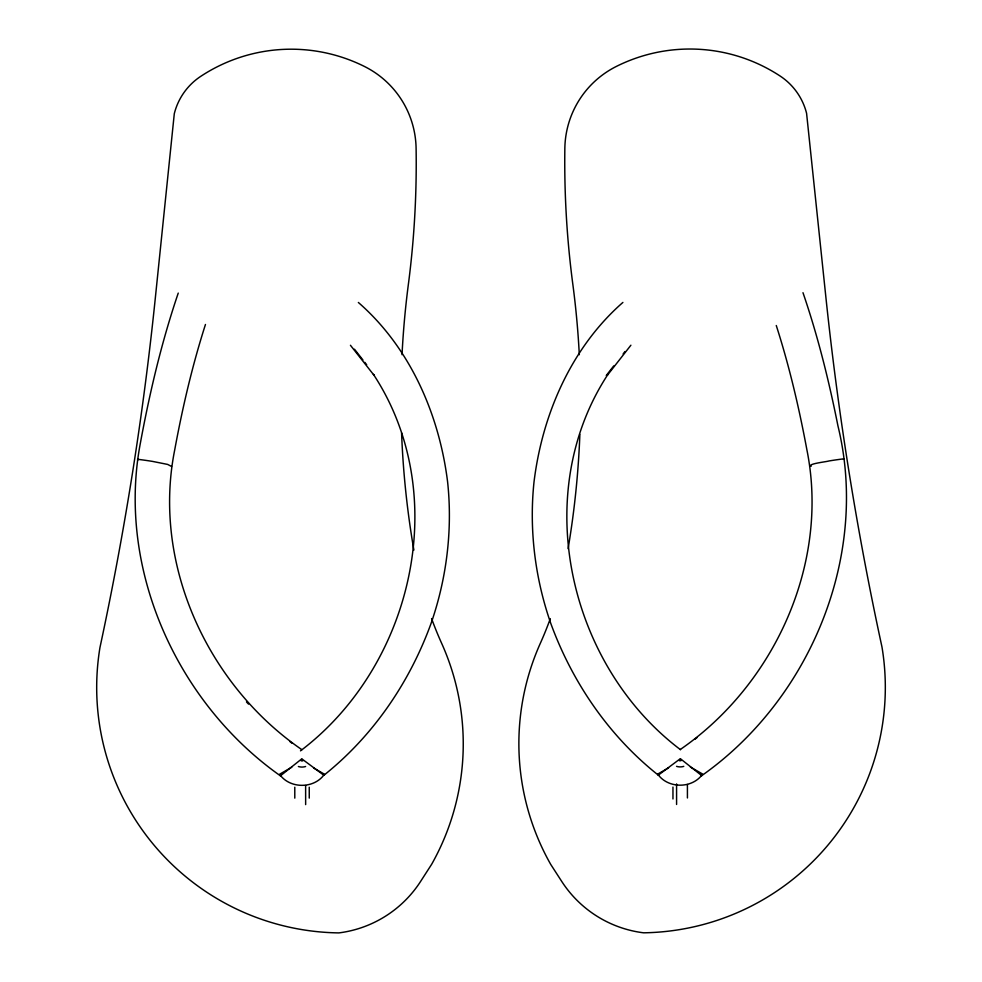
<?xml version="1.0" encoding="UTF-8"?>
<svg xmlns="http://www.w3.org/2000/svg" width="982" height="982" viewBox="0 0 982 982"><rect width="100%" height="100%" fill="white"/><g stroke="black" fill="none" stroke-linecap="round" stroke-linejoin="round"><path stroke-width="1.47" d="M205.459 324.477C192.263 365.672 182.443 407.898 174.612 450.419C152.05 563.901 207.509 684.97 301.879 749.683M178.245 293.09C161.637 341.883 149.792 392.186 140.426 442.833C116.416 568.566 176.846 702.805 280.422 775.829L301.72 758.89M280.422 775.829L280.705 775.166M622.895 302.431C571.205 347.665 542.297 414.49 534.024 481.855A276.359 229.506 75.8 0 0 550.976 623.951C572.555 682.76 609.086 736.095 658.308 775.142L658.591 774.516M607.968 374.338C529.58 493.86 568.492 665.207 680.538 749.72M606.262 375.48L613.75 365.905M623.116 353.95L624.982 351.556M607.477 375.124L630.898 345.21M171.555 466.487L167.713 464.437L152.554 461.405A62.602 9.403 6.1 0 0 137.529 459.281L138.118 459.711M300.48 750.862C413.005 665.747 452.567 494.683 373.418 374.351L373.909 375.136L350.439 345.271M302.149 759.098L323.876 775.264C373.025 736.107 409.433 682.699 430.914 623.852A276.359 229.506 -75.9 0 0 447.583 481.732C439.163 414.379 410.132 347.603 358.356 302.468M679.998 758.939L658.308 775.142M680.244 749.524C774.491 684.626 829.704 563.447 806.934 450.014C799.103 407.984 789.344 366.237 776.271 325.508M694.802 739.336L697.159 737.47M680.428 758.73L701.749 775.633C810.175 699.27 869.696 555.972 837.953 425.93C828.955 380.881 817.896 336.163 802.981 292.697M843.44 459.232L844.017 458.803A62.602 9.403 -6.2 0 0 829.004 460.951C827.151 461.724 806.86 463.835 811.144 466.315M291.764 767.224L279.563 774.258C289.751 789.049 314.289 789.025 324.453 774.209L313.589 767.985M302.8 760.854L301.179 760.866M668.57 767.85L657.719 774.098C667.92 788.89 692.457 788.865 702.621 774.049L690.395 767.04M680.968 760.706L679.348 760.706M289.665 741.385L292.035 743.251M246.47 701.946L248.544 704.119M354.477 349.211L362.923 359.964M364.801 362.346L366.679 364.739M323.581 774.626L323.876 775.264M701.479 774.97L701.749 775.633M687.412 784.508L687.425 797.961M676.573 783.918L676.586 804.467M672.952 787.073L672.965 798.967M309.244 787.22L309.256 798.108M305.623 785.539L305.648 804.614M294.784 787.233L294.796 798.133M305.611 766.5A7.218 4.21 -0.1 0 1 298.381 766.512M413.876 550.067A887.483 887.483 0 0 1 401.577 432.817M402.031 354.686A887.483 887.483 0 0 1 408.389 284.203A932.875 932.875 0 0 0 416.098 148.368A93.167 93.167 0 0 0 364.653 66.567A164.19 164.19 0 0 0 200.696 76.375A62.971 62.971 0 0 0 174.293 113.691L155.377 297.497A3251.476 3251.476 0 0 1 99.968 647.469A245.451 245.451 0 0 0 338.888 932.9A114.268 114.268 0 0 0 420.627 881.394L431.638 864.307A245.083 245.083 0 0 0 441.618 643.259A361.83 361.83 0 0 1 431.577 618.562M683.779 766.353A7.218 4.21 -0.1 0 1 676.549 766.341M579.871 434.339A887.483 887.483 0 0 1 568.099 548.68M579.306 354.723A887.483 887.483 0 0 0 572.825 284.252A932.875 932.875 0 0 1 564.846 148.442A93.167 93.167 0 0 1 616.131 66.543A164.19 164.19 0 0 1 780.101 76.019A62.971 62.971 0 0 1 806.578 113.274L825.862 297.043A3251.476 3251.476 0 0 0 881.959 646.917A245.451 245.451 0 0 1 643.603 932.814A114.268 114.268 0 0 1 561.753 881.468L550.718 864.406A245.083 245.083 0 0 1 540.296 643.382A361.83 361.83 0 0 0 550.301 618.66"/></g></svg>
